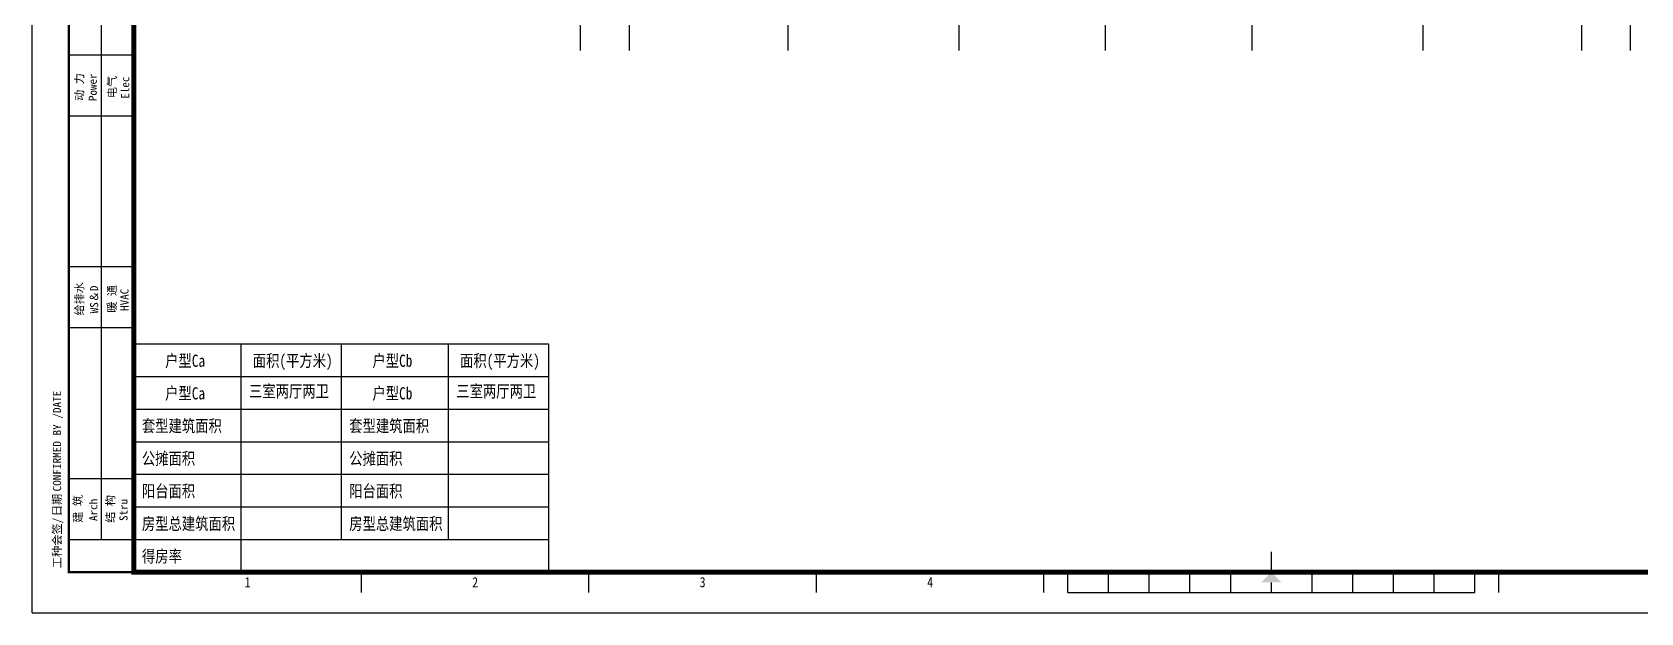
# Model space of a CAD drawing. Extents: x 95480 to 154880, y 32061 to 74061.
# Drawn here: x 95480 to 135008, y 32061 to 46313 of the extents above; entities that cross this region are included whole.
import ezdxf
from ezdxf.enums import TextEntityAlignment as Align

# ---------------------------------------------------------------- set-up
doc = ezdxf.new("R2010")
doc.units = 0
doc.header["$LTSCALE"] = 1000
doc.header["$MEASUREMENT"] = 0
doc.linetypes.add('DOTE', pattern=[2.42, 2, -0.2, 0.02, -0.2])
doc.layers.get('0').update_dxf_attribs({"linetype": 'CONTINUOUS'})
for name, color, linetype in [('1', 3, 'CONTINUOUS'), ('AREA', 5, 'CONTINUOUS'), ('DOTE', 250, 'DOTE'), ('SPACE', 6, 'CONTINUOUS'), ('图框', 3, 'CONTINUOUS')]:
    doc.layers.add(name, color=color, linetype=linetype)
doc.styles.add('TKZ1', font='SIMHEI.TTF', dxfattribs={"width": 0.7})
doc.styles.add('图签栏', font='SimSun.ttf')
doc.styles.add('宋体', font='SIMFANG.TTF', dxfattribs={"width": 0.8})

# ---------------------------------------------------------------- blocks, each defined once
blk = doc.blocks.new('A$C49B85F7D')
at = {"layer": '图框'}
for p, q in [((0, 0), (0, 420)), ((17, 18), (17, 174)), ((9, 137), (25, 137)), ((9, 122), (25, 122)), ((9, 85), (25, 85)), ((9, 70), (25, 70)), ((9, 33), (25, 33)), ((9, 18), (25, 18)), ((304.5, 10), (304.5, 15)), ((80.9, 5), (80.9, 10)), ((136.8, 5), (136.8, 10)), ((192.7, 5), (192.7, 10)), ((248.6, 5), (248.6, 10)), ((254.5, 5), (254.5, 10)), ((264.5, 5), (264.5, 10)), ((274.5, 5), (274.5, 10)), ((284.5, 5), (284.5, 10)), ((294.5, 5), (294.5, 10)), ((314.5, 5), (314.5, 10)), ((324.5, 5), (324.5, 10)), ((334.5, 5), (334.5, 10)), ((344.5, 5), (344.5, 10)), ((354.5, 5), (354.5, 10)), ((360.4, 5), (360.4, 10)), ((254.5, 5), (354.5, 5)), ((0, 0), (594, 0))]:
    blk.add_line(p, q, dxfattribs=at)
at = {"layer": '图框', "const_width": 1.2}
blk.add_lwpolyline([(584, 410), (25, 410), (25, 10), (584, 10)], close=True, dxfattribs=at)
at = {"layer": '图框'}
for points, const_width in [([(25, 10), (9, 10), (9, 174), (25, 174)], 0.6), ([(304.5, 7.5), (304.5, 5)], 0.3)]:
    blk.add_lwpolyline(points, dxfattribs=dict(at, const_width=const_width))
blk.add_solid([(307, 7.5), (302, 7.5), (304.5, 10)], dxfattribs=at)
at = {"layer": '1', "style": '图签栏'}
for s, p in [('动 力', (11.56, 129.07)), ('电气', (19.56, 129.07)), ('给排水', (11.56, 77.07)), ('暖 通', (19.56, 77.07)), ('建 筑', (11.16, 25.5)), ('结 构', (19.16, 25.5))]:
    blk.add_text(s, height=2, rotation=90, dxfattribs=at).set_placement(p, align=Align.MIDDLE)
for s, height, p in [('Power', 2, (15.88, 125.61)), ('Elec', 2, (23.85, 126.19)), ('WS＆D', 2, (16.23, 73.51)), ('HVAC', 2, (23.68, 74.11)), ('CONFIRMED BY /DATE', 2.0202, (7.12, 29.79)), ('日期', 2.02, (7.13, 23.72)), ('Arch', 2, (16.02, 22.53)), ('Stru', 2, (23.44, 22.53)), ('工种会签/', 2.02, (7.14, 10.94))]:
    blk.add_text(s, height=height, rotation=90, dxfattribs=at).set_placement(p)
at = {"layer": '图框', "style": 'TKZ1', "width": 0.85}
for s, p in [('1', (52.95, 7.5)), ('2', (108.85, 7.5)), ('3', (164.75, 7.5)), ('4', (220.65, 7.5))]:
    blk.add_text(s, height=2.5, dxfattribs=at).set_placement(p, align=Align.MIDDLE)

msp = doc.modelspace()

# ---------------------------------------------------------------- linework, layer by layer
at = {"layer": 'AREA'}
for p, q in [((97980, 38661), (108168, 38661)), ((100609, 38661), (100609, 33061)), ((103074, 38661), (103074, 33861)), ((103074, 38661), (103074, 33861)), ((103074, 38661), (103074, 33861)), ((105703, 38661), (105703, 33861)), ((108168, 38661), (108168, 33061)), ((97980, 37861), (103074, 37861)), ((97980, 37861), (97980, 33061)), ((103074, 37861), (108168, 37861)), ((97980, 37061), (103074, 37061)), ((97980, 37061), (103074, 37061)), ((103074, 37061), (108168, 37061)), ((103074, 37061), (108168, 37061)), ((97980, 36261), (103074, 36261)), ((97980, 36261), (103074, 36261)), ((103074, 36261), (108168, 36261)), ((103074, 36261), (108168, 36261)), ((97980, 35461), (103074, 35461)), ((103074, 35461), (108168, 35461)), ((97980, 34661), (103074, 34661)), ((103074, 34661), (108168, 34661)), ((97980, 33861), (103074, 33861)), ((103074, 33861), (108168, 33861)), ((97980, 33061), (103074, 33061))]:
    msp.add_line(p, q, dxfattribs=at)
at = {"layer": 'DOTE'}
for p, q in [((108956, 45866), (108956, 62566)), ((134756, 45866), (134756, 62566)), ((121856, 45866), (121856, 56066)), ((118256, 45866), (118256, 53766)), ((125456, 45866), (125456, 53766)), ((110156, 45866), (110156, 52866)), ((114056, 45866), (114056, 52866)), ((129656, 45866), (129656, 52866)), ((133556, 45866), (133556, 52866))]:
    msp.add_line(p, q, dxfattribs=at)

# ---------------------------------------------------------------- block references
at = {"xscale": 100, "yscale": 100, "zscale": 100}
msp.add_blockref('A$C49B85F7D', (95480, 32061), dxfattribs=at)

# ---------------------------------------------------------------- texts
at = {"layer": 'SPACE', "style": '宋体', "width": 0.8}
for s, p in [('户型Ca', (98748, 38099)), ('面积(平方米)', (100900, 38099)), ('户型Cb', (103841, 38099)), ('面积(平方米)', (105993, 38099)), ('户型Ca', (98748, 37299)), ('三室两厅两卫', (100808, 37351)), ('户型Cb', (103841, 37299)), ('三室两厅两卫', (105901, 37351)), ('套型建筑面积', (98177, 36499)), ('套型建筑面积', (103271, 36499)), ('公摊面积', (98177, 35699)), ('公摊面积', (103271, 35699)), ('阳台面积', (98177, 34899)), ('阳台面积', (103271, 34899)), ('房型总建筑面积', (98177, 34099)), ('房型总建筑面积', (103271, 34099)), ('得房率', (98177, 33299))]:
    msp.add_text(s, height=300, dxfattribs=at).set_placement(p)

doc.saveas('drawing.dxf')
